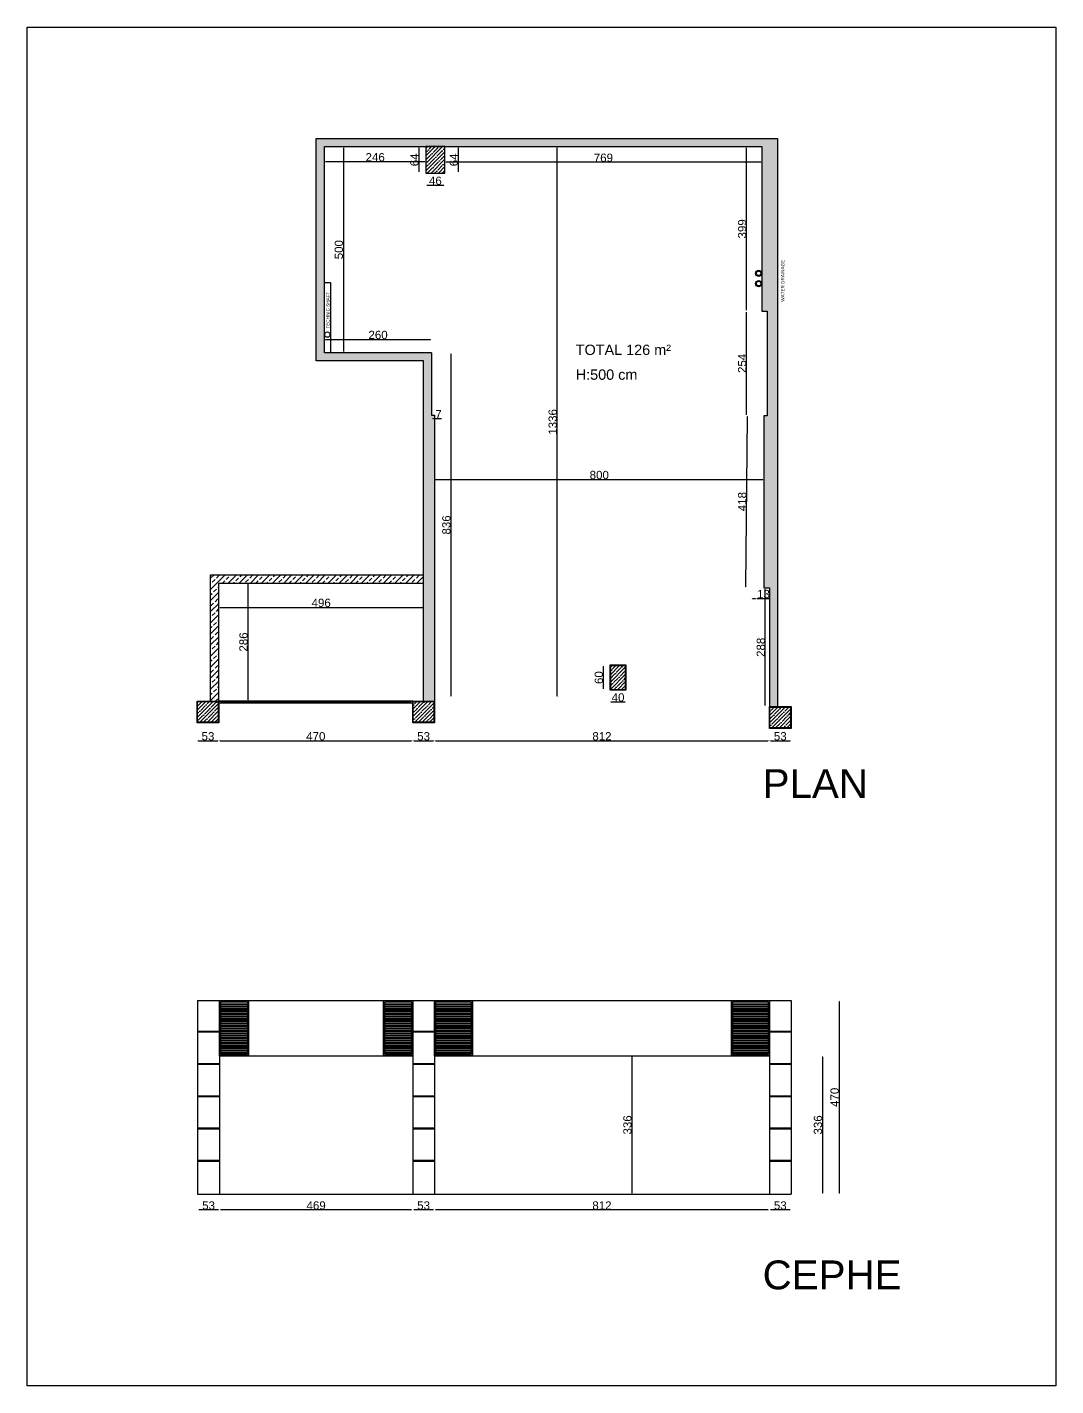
# Model space of a CAD drawing. Header units: millimetres. Extents: x 10088 to 21623, y -4423 to -852.
# Drawn here: x 15021 to 17516, y -4247 to -950 of the extents above; entities that cross this region are included whole.
import ezdxf

# ---------------------------------------------------------------- set-up
doc = ezdxf.new("R2010")
doc.units = ezdxf.units.MM
doc.styles.get("Standard").update_dxf_attribs({"font": 'arial.ttf'})
doc.dimstyles.new('Rest', dxfattribs={"dimtxt": 20, "dimasz": 2.5, "dimexe": 1.25, "dimexo": 0.625, "dimtad": 1, "dimdec": 0, "dimtxsty": 'Standard', "dimcen": 2.5, "dimse1": 1, "dimse2": 1, "dimclrd": 1, "dimclrt": 1, "dimadec": 0, "dimazin": 0, "dimtfac": 1, "dimtdec": 0, "dimtmove": 0, "dimatfit": 3, "dimfxl": 1, "dimarcsym": 0})
pattern_1 = [(45, (14725.859, -4697.914), (-13.47038, 13.47038), []), (45, (14739.33, -4697.914), (-13.47038, 13.47038), [9.525, -4.7625])]
pattern_2 = [(45, (14725.859, -4697.914), (-8.980256, 8.980256), []), (45, (14734.839, -4697.914), (-8.980256, 8.980256), [15.875, -3.175, 0, -3.175])]

# ---------------------------------------------------------------- blocks, each defined once
blk = doc.blocks.new('*D156')
at = {"color": 1, "lineweight": -2, "transparency": 16777216}
blk.add_line((15971.4, -1242.2), (15971.4, -1301.2), dxfattribs=at)
at = {"color": 1, "transparency": 16777216}
for points in [[(15970.9, -1242.2), (15971.8, -1242.2), (15971.4, -1239.7)], [(15970.9, -1301.2), (15971.8, -1301.2), (15971.4, -1303.7)]]:
    blk.add_solid(points, dxfattribs=at)
at = {"layer": 'Defpoints', "color": 0, "transparency": 16777216}
for p in [(15979.7, -1239.7), (15971.4, -1303.7), (15979.7, -1303.7)]:
    blk.add_point(p, dxfattribs=at)
at = {"color": 1, "transparency": 16777216, "insert": (15960.5, -1271.7), "char_height": 20, "attachment_point": 5, "rotation": 90}
blk.add_mtext('64', dxfattribs=at)
blk = doc.blocks.new('*D157')
at = {"color": 1, "lineweight": -2, "transparency": 16777216}
blk.add_line((15990.7, -1333.4), (16031.7, -1333.4), dxfattribs=at)
at = {"color": 1, "transparency": 16777216}
for points in [[(15990.7, -1333), (15990.7, -1333.8), (15988.2, -1333.4)], [(16031.7, -1333), (16031.7, -1333.8), (16034.2, -1333.4)]]:
    blk.add_solid(points, dxfattribs=at)
at = {"layer": 'Defpoints', "color": 0, "transparency": 16777216}
for p in [(15988.2, -1321.6), (16034.2, -1321.6), (16034.2, -1333.4)]:
    blk.add_point(p, dxfattribs=at)
at = {"color": 1, "transparency": 16777216, "insert": (16011.2, -1322.6), "char_height": 20, "attachment_point": 5}
blk.add_mtext('46', dxfattribs=at)
blk = doc.blocks.new('*D158')
at = {"color": 1, "lineweight": -2, "transparency": 16777216}
for p, q in [((16004.7, -1899.6), (16006.7, -1899.6)), ((16009.2, -1899.6), (16025.9, -1899.6))]:
    blk.add_line(p, q, dxfattribs=at)
at = {"color": 1, "transparency": 16777216}
for points in [[(16004.7, -1899.2), (16004.7, -1900.1), (16002.2, -1899.6)], [(16006.7, -1899.2), (16006.7, -1900.1), (16009.2, -1899.6)]]:
    blk.add_solid(points, dxfattribs=at)
at = {"layer": 'Defpoints', "color": 0, "transparency": 16777216}
for p in [(16002.2, -1901.9), (16009.2, -1899.6), (16009.2, -1901.9)]:
    blk.add_point(p, dxfattribs=at)
at = {"color": 1, "transparency": 16777216, "insert": (16018.8, -1889), "char_height": 20, "attachment_point": 5}
blk.add_mtext('7', dxfattribs=at)
blk = doc.blocks.new('*D164')
at = {"color": 1, "lineweight": -2, "transparency": 16777216}
blk.add_line((16800.7, -1277.6), (16036.7, -1277.6), dxfattribs=at)
at = {"color": 1, "transparency": 16777216}
for points in [[(16036.7, -1277.2), (16036.7, -1278), (16034.2, -1277.6)], [(16800.7, -1277.2), (16800.7, -1278), (16803.2, -1277.6)]]:
    blk.add_solid(points, dxfattribs=at)
at = {"layer": 'Defpoints', "color": 0, "transparency": 16777216}
for p in [(16034.2, -1239.7), (16803.2, -1239.7), (16034.2, -1277.6)]:
    blk.add_point(p, dxfattribs=at)
at = {"color": 1, "transparency": 16777216, "insert": (16418.7, -1266.8), "char_height": 20, "attachment_point": 5}
blk.add_mtext('769', dxfattribs=at)
blk = doc.blocks.new('*D165')
at = {"color": 1, "lineweight": -2, "transparency": 16777216}
blk.add_line((16066.8, -1242.2), (16066.8, -1301.2), dxfattribs=at)
at = {"color": 1, "transparency": 16777216}
for points in [[(16066.4, -1242.2), (16067.3, -1242.2), (16066.8, -1239.7)], [(16066.4, -1301.2), (16067.3, -1301.2), (16066.8, -1303.7)]]:
    blk.add_solid(points, dxfattribs=at)
at = {"layer": 'Defpoints', "color": 0, "transparency": 16777216}
for p in [(16034.2, -1239.7), (16034.2, -1303.7), (16066.8, -1303.7)]:
    blk.add_point(p, dxfattribs=at)
at = {"color": 1, "transparency": 16777216, "insert": (16056, -1271.7), "char_height": 20, "attachment_point": 5, "rotation": 90}
blk.add_mtext('64', dxfattribs=at)
blk = doc.blocks.new('*D166')
at = {"color": 1, "lineweight": -2, "transparency": 16777216}
blk.add_line((15985.7, -1276.3), (15744.7, -1276.3), dxfattribs=at)
at = {"color": 1, "transparency": 16777216}
for points in [[(15744.7, -1275.9), (15744.7, -1276.7), (15742.2, -1276.3)], [(15985.7, -1275.9), (15985.7, -1276.7), (15988.2, -1276.3)]]:
    blk.add_solid(points, dxfattribs=at)
at = {"layer": 'Defpoints', "color": 0, "transparency": 16777216}
for p in [(15742.2, -1239.7), (15988.2, -1239.7), (15742.2, -1276.3)]:
    blk.add_point(p, dxfattribs=at)
at = {"color": 1, "transparency": 16777216, "insert": (15865.2, -1265.5), "char_height": 20, "attachment_point": 5}
blk.add_mtext('246', dxfattribs=at)
blk = doc.blocks.new('*D167')
at = {"color": 1, "lineweight": -2, "transparency": 16777216}
blk.add_line((15788, -1242.2), (15788, -1737.2), dxfattribs=at)
at = {"color": 1, "transparency": 16777216}
for points in [[(15787.6, -1242.2), (15788.4, -1242.2), (15788, -1239.7)], [(15787.6, -1737.2), (15788.4, -1737.2), (15788, -1739.7)]]:
    blk.add_solid(points, dxfattribs=at)
at = {"layer": 'Defpoints', "color": 0, "transparency": 16777216}
for p in [(15742.2, -1239.7), (15742.2, -1739.7), (15788, -1739.7)]:
    blk.add_point(p, dxfattribs=at)
at = {"color": 1, "transparency": 16777216, "insert": (15777.2, -1489.7), "char_height": 20, "attachment_point": 5, "rotation": 90}
blk.add_mtext('500', dxfattribs=at)
blk = doc.blocks.new('*D168')
at = {"color": 1, "lineweight": -2, "transparency": 16777216}
blk.add_line((15744.7, -1707.5), (15999.7, -1707.5), dxfattribs=at)
at = {"color": 1, "transparency": 16777216}
for points in [[(15744.7, -1707.1), (15744.7, -1707.9), (15742.2, -1707.5)], [(15999.7, -1707.1), (15999.7, -1707.9), (16002.2, -1707.5)]]:
    blk.add_solid(points, dxfattribs=at)
at = {"layer": 'Defpoints', "color": 0, "transparency": 16777216}
for p in [(16002.2, -1707.5), (15742.2, -1739.7), (16002.2, -1739.7)]:
    blk.add_point(p, dxfattribs=at)
at = {"color": 1, "transparency": 16777216, "insert": (15872.2, -1696.7), "char_height": 20, "attachment_point": 5}
blk.add_mtext('260', dxfattribs=at)
blk = doc.blocks.new('*D169')
at = {"color": 1, "lineweight": -2, "transparency": 16777216}
blk.add_line((16811.4, -2596.2), (16811.4, -2313.2), dxfattribs=at)
at = {"color": 1, "transparency": 16777216}
for points in [[(16811, -2313.2), (16811.9, -2313.2), (16811.4, -2310.7)], [(16811, -2596.2), (16811.9, -2596.2), (16811.4, -2598.7)]]:
    blk.add_solid(points, dxfattribs=at)
at = {"layer": 'Defpoints', "color": 0, "transparency": 16777216}
for p in [(16811.4, -2310.7), (16821.2, -2310.7), (16821.2, -2598.7)]:
    blk.add_point(p, dxfattribs=at)
at = {"color": 1, "transparency": 16777216, "insert": (16800.6, -2454.7), "char_height": 20, "attachment_point": 5, "rotation": 90}
blk.add_mtext('288', dxfattribs=at)
blk = doc.blocks.new('*D159')
at = {"color": 1, "lineweight": -2, "transparency": 16777216}
for p, q in [((16780, -2336.4), (16788, -2336.4)), ((16790.5, -2336.4), (16821, -2336.4))]:
    blk.add_line(p, q, dxfattribs=at)
at = {"color": 1, "transparency": 16777216}
for points in [[(16780, -2335.9), (16780, -2336.8), (16777.5, -2336.4)], [(16788, -2335.9), (16788, -2336.8), (16790.5, -2336.4)]]:
    blk.add_solid(points, dxfattribs=at)
at = {"layer": 'Defpoints', "color": 0, "transparency": 16777216}
for p in [(16777.5, -2310.7), (16790.5, -2310.7), (16790.5, -2336.4)]:
    blk.add_point(p, dxfattribs=at)
at = {"color": 1, "transparency": 16777216, "insert": (16807, -2325.5), "char_height": 20, "attachment_point": 5}
blk.add_mtext('13', dxfattribs=at)
blk = doc.blocks.new('*D170')
at = {"color": 1, "lineweight": -2, "transparency": 16777216}
blk.add_line((16764.2, -2307.8), (16768.1, -1894.8), dxfattribs=at)
at = {"color": 1, "transparency": 16777216}
for points in [[(16767.7, -1894.7), (16768.5, -1894.8), (16768.1, -1892.3)], [(16763.7, -2307.7), (16764.6, -2307.8), (16764.1, -2310.3)]]:
    blk.add_solid(points, dxfattribs=at)
at = {"layer": 'Defpoints', "color": 0, "transparency": 16777216}
for p in [(16768.1, -1892.3), (16812.2, -1892.7), (16808.2, -2310.7)]:
    blk.add_point(p, dxfattribs=at)
at = {"color": 1, "transparency": 16777216, "insert": (16755.3, -2101.1), "char_height": 20, "attachment_point": 5, "rotation": 89.4517}
blk.add_mtext('418', dxfattribs=at)
blk = doc.blocks.new('*D171')
at = {"color": 1, "lineweight": -2, "transparency": 16777216}
blk.add_line((16766.1, -1890.2), (16766.1, -1641.2), dxfattribs=at)
at = {"color": 1, "transparency": 16777216}
for points in [[(16765.7, -1641.2), (16766.6, -1641.2), (16766.1, -1638.7)], [(16765.7, -1890.2), (16766.6, -1890.2), (16766.1, -1892.7)]]:
    blk.add_solid(points, dxfattribs=at)
at = {"layer": 'Defpoints', "color": 0, "transparency": 16777216}
for p in [(16766.1, -1638.7), (16816.2, -1638.7), (16816.2, -1892.7)]:
    blk.add_point(p, dxfattribs=at)
at = {"color": 1, "transparency": 16777216, "insert": (16755.3, -1765.7), "char_height": 20, "attachment_point": 5, "rotation": 90}
blk.add_mtext('254', dxfattribs=at)
blk = doc.blocks.new('*D172')
at = {"color": 1, "lineweight": -2, "transparency": 16777216}
blk.add_line((16766.1, -1636.2), (16766.1, -1242.2), dxfattribs=at)
at = {"color": 1, "transparency": 16777216}
for points in [[(16765.7, -1242.2), (16766.6, -1242.2), (16766.1, -1239.7)], [(16765.7, -1636.2), (16766.6, -1636.2), (16766.1, -1638.7)]]:
    blk.add_solid(points, dxfattribs=at)
at = {"layer": 'Defpoints', "color": 0, "transparency": 16777216}
for p in [(16766.1, -1239.7), (16803.2, -1239.7), (16803.2, -1638.7)]:
    blk.add_point(p, dxfattribs=at)
at = {"color": 1, "transparency": 16777216, "insert": (16755.3, -1439.2), "char_height": 20, "attachment_point": 5, "rotation": 90}
blk.add_mtext('399', dxfattribs=at)
blk = doc.blocks.new('*D173')
at = {"color": 1, "lineweight": -2, "transparency": 16777216}
blk.add_line((16011.7, -2047.4), (16805.7, -2047.4), dxfattribs=at)
at = {"color": 1, "transparency": 16777216}
for points in [[(16011.7, -2047), (16011.7, -2047.8), (16009.2, -2047.4)], [(16805.7, -2047), (16805.7, -2047.8), (16808.2, -2047.4)]]:
    blk.add_solid(points, dxfattribs=at)
at = {"layer": 'Defpoints', "color": 0, "transparency": 16777216}
for p in [(16808.2, -2047.4), (16009.2, -2103.9), (16808.2, -2103.9)]:
    blk.add_point(p, dxfattribs=at)
at = {"color": 1, "transparency": 16777216, "insert": (16408.7, -2036.6), "char_height": 20, "attachment_point": 5}
blk.add_mtext('800', dxfattribs=at)
blk = doc.blocks.new('*D160')
at = {"color": 1, "lineweight": -2, "transparency": 16777216}
blk.add_line((16306.6, -2573.2), (16306.6, -1242.2), dxfattribs=at)
at = {"color": 1, "transparency": 16777216}
for points in [[(16306.2, -1242.2), (16307, -1242.2), (16306.6, -1239.7)], [(16306.2, -2573.2), (16307, -2573.2), (16306.6, -2575.7)]]:
    blk.add_solid(points, dxfattribs=at)
at = {"layer": 'Defpoints', "color": 0, "transparency": 16777216}
for p in [(16306.6, -1239.7), (16306.6, -1239.7), (16306.6, -2575.7)]:
    blk.add_point(p, dxfattribs=at)
at = {"color": 1, "transparency": 16777216, "insert": (16295.8, -1907.7), "char_height": 20, "attachment_point": 5, "rotation": 90}
blk.add_mtext('1336', dxfattribs=at)
blk = doc.blocks.new('*D174')
at = {"color": 1, "lineweight": -2, "transparency": 16777216}
blk.add_line((16048.9, -1742.2), (16048.9, -2573.2), dxfattribs=at)
at = {"color": 1, "transparency": 16777216}
for points in [[(16048.5, -1742.2), (16049.3, -1742.2), (16048.9, -1739.7)], [(16048.5, -2573.2), (16049.3, -2573.2), (16048.9, -2575.7)]]:
    blk.add_solid(points, dxfattribs=at)
at = {"layer": 'Defpoints', "color": 0, "transparency": 16777216}
for p in [(16002.2, -1739.7), (16002.2, -2575.7), (16048.9, -2575.7)]:
    blk.add_point(p, dxfattribs=at)
at = {"color": 1, "transparency": 16777216, "insert": (16038, -2157.7), "char_height": 20, "attachment_point": 5, "rotation": 90}
blk.add_mtext('836', dxfattribs=at)
blk = doc.blocks.new('*D175')
at = {"color": 1, "lineweight": -2, "transparency": 16777216}
blk.add_line((15556.9, -2582.5), (15556.9, -2301.2), dxfattribs=at)
at = {"color": 1, "transparency": 16777216}
for points in [[(15556.4, -2301.2), (15557.3, -2301.2), (15556.9, -2298.7)], [(15556.4, -2582.5), (15557.3, -2582.5), (15556.9, -2585)]]:
    blk.add_solid(points, dxfattribs=at)
at = {"layer": 'Defpoints', "color": 0, "transparency": 16777216}
for p in [(15486.2, -2298.7), (15556.9, -2298.7), (15486.2, -2585)]:
    blk.add_point(p, dxfattribs=at)
at = {"color": 1, "transparency": 16777216, "insert": (15546, -2441.8), "char_height": 20, "attachment_point": 5, "rotation": 90}
blk.add_mtext('286', dxfattribs=at)
blk = doc.blocks.new('*D176')
at = {"color": 1, "lineweight": -2, "transparency": 16777216}
blk.add_line((15488.7, -2357.8), (15979.7, -2357.8), dxfattribs=at)
at = {"color": 1, "transparency": 16777216}
for points in [[(15488.7, -2357.3), (15488.7, -2358.2), (15486.2, -2357.8)], [(15979.7, -2357.3), (15979.7, -2358.2), (15982.2, -2357.8)]]:
    blk.add_solid(points, dxfattribs=at)
at = {"layer": 'Defpoints', "color": 0, "transparency": 16777216}
for p in [(15486.2, -2329.3), (15982.2, -2329.3), (15982.2, -2357.8)]:
    blk.add_point(p, dxfattribs=at)
at = {"color": 1, "transparency": 16777216, "insert": (15734.2, -2346.9), "char_height": 20, "attachment_point": 5}
blk.add_mtext('496', dxfattribs=at)
blk = doc.blocks.new('*D177')
at = {"color": 1, "lineweight": -2, "transparency": 16777216}
blk.add_line((15435.7, -2681.6), (15483.7, -2681.6), dxfattribs=at)
at = {"color": 1, "transparency": 16777216}
for points in [[(15435.7, -2681.2), (15435.7, -2682), (15433.2, -2681.6)], [(15483.7, -2681.2), (15483.7, -2682), (15486.2, -2681.6)]]:
    blk.add_solid(points, dxfattribs=at)
at = {"layer": 'Defpoints', "color": 0, "transparency": 16777216}
for p in [(15433.2, -2638), (15486.2, -2638), (15486.2, -2681.6)]:
    blk.add_point(p, dxfattribs=at)
at = {"color": 1, "transparency": 16777216, "insert": (15459.7, -2670.7), "char_height": 20, "attachment_point": 5}
blk.add_mtext('53', dxfattribs=at)
blk = doc.blocks.new('*D178')
at = {"color": 1, "lineweight": -2, "transparency": 16777216}
blk.add_line((15488.7, -2681.6), (15953.7, -2681.6), dxfattribs=at)
at = {"color": 1, "transparency": 16777216}
for points in [[(15488.7, -2681.2), (15488.7, -2682), (15486.2, -2681.6)], [(15953.7, -2681.2), (15953.7, -2682), (15956.2, -2681.6)]]:
    blk.add_solid(points, dxfattribs=at)
at = {"layer": 'Defpoints', "color": 0, "transparency": 16777216}
for p in [(15486.2, -2638), (15956.2, -2638), (15956.2, -2681.6)]:
    blk.add_point(p, dxfattribs=at)
at = {"color": 1, "transparency": 16777216, "insert": (15721.2, -2670.7), "char_height": 20, "attachment_point": 5}
blk.add_mtext('470', dxfattribs=at)
blk = doc.blocks.new('*D179')
at = {"color": 1, "lineweight": -2, "transparency": 16777216}
blk.add_line((15958.7, -2681.6), (16006.7, -2681.6), dxfattribs=at)
at = {"color": 1, "transparency": 16777216}
for points in [[(15958.7, -2681.2), (15958.7, -2682), (15956.2, -2681.6)], [(16006.7, -2681.2), (16006.7, -2682), (16009.2, -2681.6)]]:
    blk.add_solid(points, dxfattribs=at)
at = {"layer": 'Defpoints', "color": 0, "transparency": 16777216}
for p in [(15956.2, -2638), (16009.2, -2638), (16009.2, -2681.6)]:
    blk.add_point(p, dxfattribs=at)
at = {"color": 1, "transparency": 16777216, "insert": (15982.7, -2670.7), "char_height": 20, "attachment_point": 5}
blk.add_mtext('53', dxfattribs=at)
blk = doc.blocks.new('*D180')
at = {"color": 1, "lineweight": -2, "transparency": 16777216}
blk.add_line((16011.7, -2681.6), (16818.7, -2681.6), dxfattribs=at)
at = {"color": 1, "transparency": 16777216}
for points in [[(16011.7, -2681.2), (16011.7, -2682), (16009.2, -2681.6)], [(16818.7, -2681.2), (16818.7, -2682), (16821.2, -2681.6)]]:
    blk.add_solid(points, dxfattribs=at)
at = {"layer": 'Defpoints', "color": 0, "transparency": 16777216}
for p in [(16009.2, -2638), (16821.2, -2651.7), (16821.2, -2681.6)]:
    blk.add_point(p, dxfattribs=at)
at = {"color": 1, "transparency": 16777216, "insert": (16415.2, -2670.7), "char_height": 20, "attachment_point": 5}
blk.add_mtext('812', dxfattribs=at)
blk = doc.blocks.new('*D181')
at = {"color": 1, "lineweight": -2, "transparency": 16777216}
blk.add_line((16823.7, -2681.6), (16871.7, -2681.6), dxfattribs=at)
at = {"color": 1, "transparency": 16777216}
for points in [[(16823.7, -2681.2), (16823.7, -2682), (16821.2, -2681.6)], [(16871.7, -2681.2), (16871.7, -2682), (16874.2, -2681.6)]]:
    blk.add_solid(points, dxfattribs=at)
at = {"layer": 'Defpoints', "color": 0, "transparency": 16777216}
for p in [(16821.2, -2651.7), (16874.2, -2651.7), (16874.2, -2681.6)]:
    blk.add_point(p, dxfattribs=at)
at = {"color": 1, "transparency": 16777216, "insert": (16847.7, -2670.7), "char_height": 20, "attachment_point": 5}
blk.add_mtext('53', dxfattribs=at)
blk = doc.blocks.new('*D182')
at = {"color": 1, "lineweight": -2, "transparency": 16777216}
blk.add_line((16418.5, -2500.7), (16418.5, -2555.7), dxfattribs=at)
at = {"color": 1, "transparency": 16777216}
for points in [[(16418.1, -2500.7), (16418.9, -2500.7), (16418.5, -2498.2)], [(16418.1, -2555.7), (16418.9, -2555.7), (16418.5, -2558.2)]]:
    blk.add_solid(points, dxfattribs=at)
at = {"layer": 'Defpoints', "color": 0, "transparency": 16777216}
for p in [(16434.2, -2498.2), (16418.5, -2558.2), (16434.2, -2558.2)]:
    blk.add_point(p, dxfattribs=at)
at = {"color": 1, "transparency": 16777216, "insert": (16407.7, -2528.2), "char_height": 20, "attachment_point": 5, "rotation": 90}
blk.add_mtext('60', dxfattribs=at)
blk = doc.blocks.new('*D183')
at = {"color": 1, "lineweight": -2, "transparency": 16777216}
blk.add_line((16436.7, -2587.2), (16471.7, -2587.2), dxfattribs=at)
at = {"color": 1, "transparency": 16777216}
for points in [[(16436.7, -2586.8), (16436.7, -2587.6), (16434.2, -2587.2)], [(16471.7, -2586.8), (16471.7, -2587.6), (16474.2, -2587.2)]]:
    blk.add_solid(points, dxfattribs=at)
at = {"layer": 'Defpoints', "color": 0, "transparency": 16777216}
for p in [(16434.2, -2558.2), (16474.2, -2558.2), (16474.2, -2587.2)]:
    blk.add_point(p, dxfattribs=at)
at = {"color": 1, "transparency": 16777216, "insert": (16454.2, -2576.4), "char_height": 20, "attachment_point": 5}
blk.add_mtext('40', dxfattribs=at)
blk = doc.blocks.new('LNGRRGNGŞR')
at = {"color": 253}
for p, q in [((1286.3, 1832.5), (1372, 1832.5)), ((1286.3, 1830.5), (1372, 1830.5)), ((1286.3, 1826.6), (1372, 1826.6)), ((1286.3, 1824.6), (1372, 1824.6)), ((1286.3, 1820.7), (1372, 1820.7)), ((1286.3, 1818.7), (1372, 1818.7)), ((1286.3, 1814.8), (1372, 1814.8)), ((1375, 1840.2), (1375, 1706.3)), ((1286.3, 1812.8), (1372, 1812.8)), ((1286.3, 1808.9), (1372, 1808.9)), ((1286.3, 1806.9), (1372, 1806.9)), ((1286.3, 1803.1), (1372, 1803.1)), ((1286.3, 1801.1), (1372, 1801.1)), ((1286.3, 1797.2), (1372, 1797.2)), ((1286.3, 1795.2), (1372, 1795.2)), ((1286.3, 1791.3), (1372, 1791.3)), ((1286.3, 1789.3), (1372, 1789.3)), ((1286.3, 1785.4), (1372, 1785.4)), ((1286.3, 1783.4), (1372, 1783.4)), ((1286.3, 1779.5), (1372, 1779.5)), ((1286.3, 1777.5), (1372, 1777.5)), ((1286.3, 1773.7), (1372, 1773.7)), ((1286.3, 1771.7), (1372, 1771.7)), ((1286.3, 1767.8), (1372, 1767.8)), ((1286.3, 1765.8), (1372, 1765.8)), ((1286.3, 1761.9), (1372, 1761.9)), ((1286.3, 1759.9), (1372, 1759.9)), ((1286.3, 1756), (1372, 1756)), ((1286.3, 1754), (1372, 1754)), ((1286.3, 1750.1), (1372, 1750.1)), ((1286.3, 1748.1), (1372, 1748.1)), ((1286.3, 1744.3), (1372, 1744.3)), ((1286.3, 1742.3), (1372, 1742.3)), ((1286.3, 1738.4), (1372, 1738.4)), ((1286.3, 1736.4), (1372, 1736.4)), ((1286.3, 1732.5), (1372, 1732.5)), ((1286.3, 1730.5), (1372, 1730.5)), ((1286.3, 1726.6), (1372, 1726.6)), ((1286.3, 1724.6), (1372, 1724.6)), ((1286.3, 1720.7), (1372, 1720.7)), ((1286.3, 1718.7), (1372, 1718.7)), ((1286.3, 1714.9), (1372, 1714.9)), ((1286.3, 1712.9), (1372, 1712.9))]:
    blk.add_line(p, q, dxfattribs=at)
for points in [[(1283.3, 1840.2), (1375, 1840.2), (1375, 1706.3), (1283.3, 1706.3)], [(1286.3, 1837.2), (1372, 1837.2), (1372, 1709.3), (1286.3, 1709.3)]]:
    blk.add_lwpolyline(points, close=True, dxfattribs=at)
blk = doc.blocks.new('*D161')
at = {"color": 1, "lineweight": -2, "transparency": 16777216}
blk.add_line((16990.4, -3314.3), (16990.4, -3779.2), dxfattribs=at)
at = {"color": 1, "transparency": 16777216}
for points in [[(16990, -3314.3), (16990.9, -3314.3), (16990.4, -3311.8)], [(16990, -3779.2), (16990.9, -3779.2), (16990.4, -3781.7)]]:
    blk.add_solid(points, dxfattribs=at)
at = {"layer": 'Defpoints', "color": 0, "transparency": 16777216}
for p in [(16948.8, -3311.8), (16948.8, -3781.7), (16990.4, -3781.7)]:
    blk.add_point(p, dxfattribs=at)
at = {"color": 1, "transparency": 16777216, "insert": (16979.6, -3546.7), "char_height": 20, "attachment_point": 5, "rotation": 90}
blk.add_mtext('470', dxfattribs=at)
blk = doc.blocks.new('*D184')
at = {"color": 1, "lineweight": -2, "transparency": 16777216}
blk.add_line((16950, -3448.2), (16950, -3779.2), dxfattribs=at)
at = {"color": 1, "transparency": 16777216}
for points in [[(16949.6, -3448.2), (16950.4, -3448.2), (16950, -3445.7)], [(16949.6, -3779.2), (16950.4, -3779.2), (16950, -3781.7)]]:
    blk.add_solid(points, dxfattribs=at)
at = {"layer": 'Defpoints', "color": 0, "transparency": 16777216}
for p in [(16821.2, -3445.7), (16821.2, -3781.7), (16950, -3781.7)]:
    blk.add_point(p, dxfattribs=at)
at = {"color": 1, "transparency": 16777216, "insert": (16939.1, -3613.7), "char_height": 20, "attachment_point": 5, "rotation": 90}
blk.add_mtext('336', dxfattribs=at)
blk = doc.blocks.new('*D185')
at = {"color": 1, "lineweight": -2, "transparency": 16777216}
blk.add_line((16871.7, -3820.2), (16823.7, -3820.2), dxfattribs=at)
at = {"color": 1, "transparency": 16777216}
for points in [[(16823.7, -3819.8), (16823.7, -3820.7), (16821.2, -3820.2)], [(16871.7, -3819.8), (16871.7, -3820.7), (16874.2, -3820.2)]]:
    blk.add_solid(points, dxfattribs=at)
at = {"layer": 'Defpoints', "color": 0, "transparency": 16777216}
for p in [(16821.2, -3781.7), (16874.2, -3781.7), (16821.2, -3820.2)]:
    blk.add_point(p, dxfattribs=at)
at = {"color": 1, "transparency": 16777216, "insert": (16847.7, -3809.4), "char_height": 20, "attachment_point": 5}
blk.add_mtext('53', dxfattribs=at)
blk = doc.blocks.new('*D186')
at = {"color": 1, "lineweight": -2, "transparency": 16777216}
blk.add_line((16818.7, -3820.2), (16011.7, -3820.2), dxfattribs=at)
at = {"color": 1, "transparency": 16777216}
for points in [[(16011.7, -3819.8), (16011.7, -3820.7), (16009.2, -3820.2)], [(16818.7, -3819.8), (16818.7, -3820.7), (16821.2, -3820.2)]]:
    blk.add_solid(points, dxfattribs=at)
at = {"layer": 'Defpoints', "color": 0, "transparency": 16777216}
for p in [(16009.2, -3781.7), (16821.2, -3781.7), (16009.2, -3820.2)]:
    blk.add_point(p, dxfattribs=at)
at = {"color": 1, "transparency": 16777216, "insert": (16415.2, -3809.4), "char_height": 20, "attachment_point": 5}
blk.add_mtext('812', dxfattribs=at)
blk = doc.blocks.new('*D187')
at = {"color": 1, "lineweight": -2, "transparency": 16777216}
blk.add_line((16006.7, -3820.2), (15958.7, -3820.2), dxfattribs=at)
at = {"color": 1, "transparency": 16777216}
for points in [[(15958.7, -3819.8), (15958.7, -3820.7), (15956.2, -3820.2)], [(16006.7, -3819.8), (16006.7, -3820.7), (16009.2, -3820.2)]]:
    blk.add_solid(points, dxfattribs=at)
at = {"layer": 'Defpoints', "color": 0, "transparency": 16777216}
for p in [(15956.2, -3781.7), (16009.2, -3781.7), (15956.2, -3820.2)]:
    blk.add_point(p, dxfattribs=at)
at = {"color": 1, "transparency": 16777216, "insert": (15982.7, -3809.4), "char_height": 20, "attachment_point": 5}
blk.add_mtext('53', dxfattribs=at)
blk = doc.blocks.new('*D188')
at = {"color": 1, "lineweight": -2, "transparency": 16777216}
blk.add_line((15953.7, -3820.2), (15490.2, -3820.2), dxfattribs=at)
at = {"color": 1, "transparency": 16777216}
for points in [[(15490.2, -3819.8), (15490.2, -3820.7), (15487.7, -3820.2)], [(15953.7, -3819.8), (15953.7, -3820.7), (15956.2, -3820.2)]]:
    blk.add_solid(points, dxfattribs=at)
at = {"layer": 'Defpoints', "color": 0, "transparency": 16777216}
for p in [(15487.7, -3781.7), (15956.2, -3781.7), (15487.7, -3820.2)]:
    blk.add_point(p, dxfattribs=at)
at = {"color": 1, "transparency": 16777216, "insert": (15722, -3809.4), "char_height": 20, "attachment_point": 5}
blk.add_mtext('469', dxfattribs=at)
blk = doc.blocks.new('*D189')
at = {"color": 1, "lineweight": -2, "transparency": 16777216}
blk.add_line((15485.2, -3820.2), (15437.2, -3820.2), dxfattribs=at)
at = {"color": 1, "transparency": 16777216}
for points in [[(15437.2, -3819.8), (15437.2, -3820.7), (15434.7, -3820.2)], [(15485.2, -3819.8), (15485.2, -3820.7), (15487.7, -3820.2)]]:
    blk.add_solid(points, dxfattribs=at)
at = {"layer": 'Defpoints', "color": 0, "transparency": 16777216}
for p in [(15434.7, -3781.7), (15487.7, -3781.7), (15434.7, -3820.2)]:
    blk.add_point(p, dxfattribs=at)
at = {"color": 1, "transparency": 16777216, "insert": (15461.2, -3809.4), "char_height": 20, "attachment_point": 5}
blk.add_mtext('53', dxfattribs=at)
blk = doc.blocks.new('*D206')
at = {"color": 1, "lineweight": -2, "transparency": 16777216}
blk.add_line((16487.9, -3448.2), (16487.9, -3779.2), dxfattribs=at)
at = {"color": 1, "transparency": 16777216}
for points in [[(16487.5, -3448.2), (16488.3, -3448.2), (16487.9, -3445.7)], [(16487.5, -3779.2), (16488.3, -3779.2), (16487.9, -3781.7)]]:
    blk.add_solid(points, dxfattribs=at)
at = {"layer": 'Defpoints', "color": 0, "transparency": 16777216}
for p in [(16487.9, -3445.7), (16487.9, -3781.7), (16487.9, -3781.7)]:
    blk.add_point(p, dxfattribs=at)
at = {"color": 1, "transparency": 16777216, "insert": (16477.1, -3613.7), "char_height": 20, "attachment_point": 5, "rotation": 90}
blk.add_mtext('336', dxfattribs=at)

msp = doc.modelspace()

# ---------------------------------------------------------------- hatches: boundary and pattern name
h = msp.add_hatch()
h.set_pattern_fill('ANSI33', color=256, scale=3)
h.set_pattern_definition(pattern_1)
h.paths.add_polyline_path([(16009.2, -1891.7), (16002.2, -1891.7), (16002.2, -1739.7), (15742.2, -1739.7), (15742.2, -1239.7), (16803.2, -1239.7), (16803.2, -1638.7), (16816.2, -1638.7), (16816.2, -1892.7), (16808.2, -1892.7), (16808.2, -2310.7), (16821.2, -2310.7), (16821.2, -2598.7), (16841.2, -2598.7), (16841.2, -1219.7), (15722.2, -1219.7), (15722.2, -1759.7), (15982.2, -1759.7), (15982.7, -2585), (16009.2, -2585)])
h = msp.add_hatch()
h.set_pattern_fill('ANSI35', color=1, scale=2)
h.set_pattern_definition(pattern_2)
h.paths.add_polyline_path([(15988.2, -1303.7), (16034.2, -1303.7), (16034.2, -1239.7), (15988.2, -1239.7)])
h = msp.add_hatch()
h.set_pattern_fill('ANSI33', color=256, scale=3)
h.set_pattern_definition(pattern_1)
h.paths.add_polyline_path([(15486.2, -2298.7), (15982.2, -2298.7), (15982.2, -2278.7), (15466.2, -2278.7), (15466.2, -2585), (15486.2, -2585)])
h = msp.add_hatch()
h.set_pattern_fill('ANSI35', color=1, scale=2)
h.set_pattern_definition(pattern_2)
h.paths.add_polyline_path([(16472.7, -2499.7), (16435.7, -2499.7), (16435.7, -2556.7), (16472.7, -2556.7)])
h = msp.add_hatch()
h.set_pattern_fill('ANSI35', color=1, scale=2)
h.set_pattern_definition(pattern_2)
h.paths.add_polyline_path([(15484.7, -2586.5), (15434.7, -2586.5), (15434.7, -2636.5), (15484.7, -2636.5)])
h = msp.add_hatch()
h.set_pattern_fill('ANSI35', color=1, scale=2)
h.set_pattern_definition(pattern_2)
h.paths.add_polyline_path([(16007.7, -2586.5), (15957.7, -2586.5), (15957.7, -2636.5), (16007.7, -2636.5)])
h = msp.add_hatch()
h.set_pattern_fill('ANSI35', color=1, scale=2)
h.set_pattern_definition(pattern_2)
h.paths.add_polyline_path([(16872.7, -2600.2), (16822.7, -2600.2), (16822.7, -2650.2), (16872.7, -2650.2)])

# ---------------------------------------------------------------- linework, layer by layer
for p, q in [((15722.2, -1219.7), (16841.2, -1219.7)), ((15722.2, -1759.7), (15722.2, -1219.7)), ((16841.2, -1219.7), (16841.2, -2598.7)), ((15742.2, -1239.7), (16803.2, -1239.7)), ((15742.2, -1739.7), (15742.2, -1239.7)), ((16803.2, -1239.7), (16803.2, -1638.7)), ((16803.2, -1638.7), (16816.2, -1638.7)), ((16816.2, -1638.7), (16816.2, -1892.7)), ((16002.2, -1739.7), (15742.2, -1739.7)), ((16002.2, -1739.7), (16002.2, -1891.7)), ((15982.2, -1759.7), (15722.2, -1759.7)), ((15982.2, -2585), (15982.2, -1759.7)), ((16002.2, -1891.7), (16009.2, -1891.7)), ((16009.2, -1891.7), (16009.2, -2585)), ((16816.2, -1892.7), (16808.2, -1892.7)), ((16808.2, -1892.7), (16808.2, -2310.7)), ((15466.2, -2585), (15466.2, -2278.7)), ((15466.2, -2278.7), (15982.2, -2278.7)), ((15486.2, -2585), (15486.2, -2298.7)), ((15486.2, -2298.7), (15982.2, -2298.7)), ((16808.2, -2310.7), (16821.2, -2310.7)), ((16821.2, -2310.7), (16821.2, -2598.7)), ((15433.2, -2585), (15453.2, -2585)), ((15956.2, -2585), (15976.2, -2585)), ((16821.2, -2598.7), (16841.2, -2598.7)), ((15434.7, -3311.8), (15434.7, -3781.7)), ((15434.7, -3311.8), (16874.2, -3311.8)), ((15487.7, -3311.8), (15487.7, -3781.7)), ((15956.2, -3311.8), (15956.2, -3781.7)), ((16009.2, -3311.8), (16009.2, -3781.7)), ((16729.5, -3311.8), (16729.5, -3445.7)), ((16821.2, -3311.8), (16821.2, -3781.7)), ((16874.2, -3311.8), (16874.2, -3781.7)), ((15434.7, -3386.2), (15487.7, -3386.2)), ((15434.7, -3387.2), (15487.7, -3387.2)), ((15434.7, -3388.2), (15487.7, -3388.2)), ((15956.2, -3386.2), (16009.2, -3386.2)), ((15956.2, -3387.2), (16009.2, -3387.2)), ((15956.2, -3388.2), (16009.2, -3388.2)), ((16821.2, -3386.2), (16874.2, -3386.2)), ((16821.2, -3387.2), (16874.2, -3387.2)), ((16821.2, -3388.2), (16874.2, -3388.2)), ((15487.7, -3445.7), (15956.2, -3445.7)), ((16009.2, -3445.7), (16821.2, -3445.7)), ((15434.7, -3464.5), (15487.7, -3464.5)), ((15434.7, -3465.5), (15487.7, -3465.5)), ((15434.7, -3466.5), (15487.7, -3466.5)), ((15956.2, -3464.5), (16009.2, -3464.5)), ((15956.2, -3465.5), (16009.2, -3465.5)), ((15956.2, -3466.5), (16009.2, -3466.5)), ((16821.2, -3464.5), (16874.2, -3464.5)), ((16821.2, -3465.5), (16874.2, -3465.5)), ((16821.2, -3466.5), (16874.2, -3466.5)), ((15434.7, -3542.8), (15487.7, -3542.8)), ((15434.7, -3543.8), (15487.7, -3543.8)), ((15434.7, -3544.8), (15487.7, -3544.8)), ((15956.2, -3542.8), (16009.2, -3542.8)), ((15956.2, -3543.8), (16009.2, -3543.8)), ((15956.2, -3544.8), (16009.2, -3544.8)), ((16821.2, -3542.8), (16874.2, -3542.8)), ((16821.2, -3543.8), (16874.2, -3543.8)), ((16821.2, -3544.8), (16874.2, -3544.8)), ((15434.7, -3621.1), (15487.7, -3621.1)), ((15434.7, -3622.1), (15487.7, -3622.1)), ((15434.7, -3623.1), (15487.7, -3623.1)), ((15956.2, -3621.1), (16009.2, -3621.1)), ((15956.2, -3622.1), (16009.2, -3622.1)), ((15956.2, -3623.1), (16009.2, -3623.1)), ((16821.2, -3621.1), (16874.2, -3621.1)), ((16821.2, -3622.1), (16874.2, -3622.1)), ((16821.2, -3623.1), (16874.2, -3623.1)), ((15434.7, -3699.4), (15487.7, -3699.4)), ((15434.7, -3700.4), (15487.7, -3700.4)), ((15434.7, -3701.4), (15487.7, -3701.4)), ((15956.2, -3699.4), (16009.2, -3699.4)), ((15956.2, -3700.4), (16009.2, -3700.4)), ((15956.2, -3701.4), (16009.2, -3701.4)), ((16821.2, -3699.4), (16874.2, -3699.4)), ((16821.2, -3700.4), (16874.2, -3700.4)), ((16821.2, -3701.4), (16874.2, -3701.4)), ((15434.7, -3781.7), (16874.2, -3781.7))]:
    msp.add_line(p, q)
at = {"color": 5}
for p, q in [((15742.2, -1569.7), (15757.2, -1569.7)), ((15757.2, -1569.7), (15757.2, -1739.7))]:
    msp.add_line(p, q, dxfattribs=at)
at = {"color": 4}
for p, q in [((15956.2, -2585), (15486.2, -2585)), ((15486.2, -2585), (15491.2, -2585)), ((15956.2, -2590), (15486.2, -2590)), ((15491.2, -2585), (15491.2, -2590)), ((15951.2, -2587.5), (15491.2, -2587.5)), ((15951.2, -2585), (15951.2, -2590))]:
    msp.add_line(p, q, dxfattribs=at)
at = {"color": 253}
for p, q in [((15490.7, -3319.5), (15555.3, -3319.5)), ((15490.7, -3321.5), (15555.3, -3321.5)), ((15490.7, -3325.4), (15555.3, -3325.4)), ((15490.7, -3327.4), (15555.3, -3327.4)), ((15558.3, -3311.8), (15558.3, -3445.7)), ((15888.6, -3319.5), (15953.2, -3319.5)), ((15888.6, -3321.5), (15953.2, -3321.5)), ((15888.6, -3325.4), (15953.2, -3325.4)), ((15888.6, -3327.4), (15953.2, -3327.4)), ((15956.2, -3311.8), (15956.2, -3445.7)), ((15490.7, -3331.3), (15555.3, -3331.3)), ((15490.7, -3333.3), (15555.3, -3333.3)), ((15490.7, -3337.1), (15555.3, -3337.1)), ((15490.7, -3339.1), (15555.3, -3339.1)), ((15490.7, -3343), (15555.3, -3343)), ((15490.7, -3345), (15555.3, -3345)), ((15490.7, -3348.9), (15555.3, -3348.9)), ((15490.7, -3350.9), (15555.3, -3350.9)), ((15490.7, -3354.8), (15555.3, -3354.8)), ((15490.7, -3356.8), (15555.3, -3356.8)), ((15490.7, -3360.7), (15555.3, -3360.7)), ((15490.7, -3362.7), (15555.3, -3362.7)), ((15888.6, -3331.3), (15953.2, -3331.3)), ((15888.6, -3333.3), (15953.2, -3333.3)), ((15888.6, -3337.1), (15953.2, -3337.1)), ((15888.6, -3339.1), (15953.2, -3339.1)), ((15888.6, -3343), (15953.2, -3343)), ((15888.6, -3345), (15953.2, -3345)), ((15888.6, -3348.9), (15953.2, -3348.9)), ((15888.6, -3350.9), (15953.2, -3350.9)), ((15888.6, -3354.8), (15953.2, -3354.8)), ((15888.6, -3356.8), (15953.2, -3356.8)), ((15888.6, -3360.7), (15953.2, -3360.7)), ((15888.6, -3362.7), (15953.2, -3362.7)), ((15490.7, -3366.5), (15555.3, -3366.5)), ((15490.7, -3368.5), (15555.3, -3368.5)), ((15490.7, -3372.4), (15555.3, -3372.4)), ((15490.7, -3374.4), (15555.3, -3374.4)), ((15490.7, -3378.3), (15555.3, -3378.3)), ((15490.7, -3380.3), (15555.3, -3380.3)), ((15490.7, -3384.2), (15555.3, -3384.2)), ((15490.7, -3386.2), (15555.3, -3386.2)), ((15490.7, -3390.1), (15555.3, -3390.1)), ((15490.7, -3392.1), (15555.3, -3392.1)), ((15490.7, -3395.9), (15555.3, -3395.9)), ((15888.6, -3366.5), (15953.2, -3366.5)), ((15888.6, -3368.5), (15953.2, -3368.5)), ((15888.6, -3372.4), (15953.2, -3372.4)), ((15888.6, -3374.4), (15953.2, -3374.4)), ((15888.6, -3378.3), (15953.2, -3378.3)), ((15888.6, -3380.3), (15953.2, -3380.3)), ((15888.6, -3384.2), (15953.2, -3384.2)), ((15888.6, -3386.2), (15953.2, -3386.2)), ((15888.6, -3390.1), (15953.2, -3390.1)), ((15888.6, -3392.1), (15953.2, -3392.1)), ((15888.6, -3395.9), (15953.2, -3395.9)), ((15490.7, -3397.9), (15555.3, -3397.9)), ((15490.7, -3401.8), (15555.3, -3401.8)), ((15490.7, -3403.8), (15555.3, -3403.8)), ((15490.7, -3407.7), (15555.3, -3407.7)), ((15490.7, -3409.7), (15555.3, -3409.7)), ((15490.7, -3413.6), (15555.3, -3413.6)), ((15490.7, -3415.6), (15555.3, -3415.6)), ((15490.7, -3419.5), (15555.3, -3419.5)), ((15490.7, -3421.5), (15555.3, -3421.5)), ((15490.7, -3425.3), (15555.3, -3425.3)), ((15490.7, -3427.3), (15555.3, -3427.3)), ((15888.6, -3397.9), (15953.2, -3397.9)), ((15888.6, -3401.8), (15953.2, -3401.8)), ((15888.6, -3403.8), (15953.2, -3403.8)), ((15888.6, -3407.7), (15953.2, -3407.7)), ((15888.6, -3409.7), (15953.2, -3409.7)), ((15888.6, -3413.6), (15953.2, -3413.6)), ((15888.6, -3415.6), (15953.2, -3415.6)), ((15888.6, -3419.5), (15953.2, -3419.5)), ((15888.6, -3421.5), (15953.2, -3421.5)), ((15888.6, -3425.3), (15953.2, -3425.3)), ((15888.6, -3427.3), (15953.2, -3427.3)), ((15490.7, -3431.2), (15555.3, -3431.2)), ((15490.7, -3433.2), (15555.3, -3433.2)), ((15490.7, -3437.1), (15555.3, -3437.1)), ((15490.7, -3439.1), (15555.3, -3439.1)), ((15888.6, -3431.2), (15953.2, -3431.2)), ((15888.6, -3433.2), (15953.2, -3433.2)), ((15888.6, -3437.1), (15953.2, -3437.1)), ((15888.6, -3439.1), (15953.2, -3439.1))]:
    msp.add_line(p, q, dxfattribs=at)
for points in [[(15021.3, -949.7), (17515.9, -949.7), (17515.9, -4246.9), (15021.3, -4246.9)], [(15487.7, -3311.8), (15558.3, -3311.8), (15558.3, -3445.7), (15487.7, -3445.7)], [(15885.6, -3311.8), (15956.2, -3311.8), (15956.2, -3445.7), (15885.6, -3445.7)]]:
    msp.add_lwpolyline(points, close=True)
at = {"color": 1}
for points in [[(15988.2, -1239.7), (15988.2, -1303.7), (16034.2, -1303.7), (16034.2, -1239.7)], [(16434.2, -2498.2), (16434.2, -2558.2), (16474.2, -2558.2), (16474.2, -2498.2)], [(16435.7, -2499.7), (16435.7, -2556.7), (16472.7, -2556.7), (16472.7, -2499.7)], [(15433.2, -2585), (15486.2, -2585), (15486.2, -2638), (15433.2, -2638)], [(15434.7, -2586.5), (15484.7, -2586.5), (15484.7, -2636.5), (15434.7, -2636.5)], [(15956.2, -2585), (16009.2, -2585), (16009.2, -2638), (15956.2, -2638)], [(15957.7, -2586.5), (16007.7, -2586.5), (16007.7, -2636.5), (15957.7, -2636.5)], [(16821.2, -2598.7), (16874.2, -2598.7), (16874.2, -2651.7), (16821.2, -2651.7)], [(16822.7, -2600.2), (16872.7, -2600.2), (16872.7, -2650.2), (16822.7, -2650.2)]]:
    msp.add_lwpolyline(points, close=True, dxfattribs=at)
at = {"color": 253}
for points in [[(15487.7, -3311.8), (15558.3, -3311.8), (15558.3, -3445.7), (15487.7, -3445.7)], [(15490.7, -3314.8), (15555.3, -3314.8), (15555.3, -3442.7), (15490.7, -3442.7)], [(15885.6, -3311.8), (15956.2, -3311.8), (15956.2, -3445.7), (15885.6, -3445.7)], [(15888.6, -3314.8), (15953.2, -3314.8), (15953.2, -3442.7), (15888.6, -3442.7)]]:
    msp.add_lwpolyline(points, close=True, dxfattribs=at)
at = {"color": 5}
for centre, radius in [((16795.4, -1547), 7.5), ((16795.4, -1547), 5.5), ((16795.4, -1572), 7.5), ((16795.4, -1572), 5.5), ((15749.2, -1695.9), 6.43)]:
    msp.add_circle(centre, radius, dxfattribs=at)

# ---------------------------------------------------------------- block references
for p in [(14725.9, -5152), (15446.2, -5152)]:
    msp.add_blockref('LNGRRGNGŞR', p)

# ---------------------------------------------------------------- texts
for s, p in [('WATER DRAINAGE', (16857.7, -1616.1)), ('TECHNIC SHAFT', (15754.6, -1681.2))]:
    msp.add_text(s, height=8, rotation=90, dxfattribs=at).set_placement(p)
for s, height, p in [('TOTAL 126 m²', 25, (16351.7, -1745.2)), ('H:500 cm', 25, (16351.7, -1805.4)), ('PLAN', 70, (16804.9, -2820.4)), ('CEPHE', 70, (16804.9, -4012.7))]:
    msp.add_text(s, height=height).set_placement(p)

# ---------------------------------------------------------------- dimensions: what is measured, and where the dimension line sits
for p1, p2, distance, picture, middle in [((15988.2, -1239.7), (15742.2, -1239.7), 36.6, '*D166', (15865.2, -1265.5)), ((15742.2, -1239.7), (15742.2, -1739.7), 45.8, '*D167', (15777.2, -1489.7)), ((16803.2, -1239.7), (16034.2, -1239.7), 38, '*D164', (16418.7, -1266.8)), ((16034.2, -1239.7), (16034.2, -1303.7), 32.6, '*D165', (16056, -1271.7)), ((16306.6, -2575.7), (16306.6, -1239.7), 0, '*D160', (16295.8, -1907.7)), ((16803.2, -1638.7), (16803.2, -1239.7), 37.1, '*D172', (16755.3, -1439.2)), ((16816.2, -1892.7), (16816.2, -1638.7), 50.1, '*D171', (16755.3, -1765.7)), ((15742.2, -1739.7), (16002.2, -1739.7), 32.2, '*D168', (15872.2, -1696.7)), ((16002.2, -1739.7), (16002.2, -2575.7), 46.7, '*D174', (16038, -2157.7)), ((16808.2, -2310.7), (16812.2, -1892.7), 44.1, '*D170', (16755.3, -2101.1)), ((15486.2, -2585), (15486.2, -2298.7), -70.7, '*D175', (15546, -2441.8)), ((15486.2, -2329.3), (15982.2, -2329.3), -28.5, '*D176', (15734.2, -2346.9)), ((16777.5, -2310.7), (16790.5, -2310.7), -25.7, '*D159', (16807, -2325.5)), ((16821.2, -2598.7), (16821.2, -2310.7), 9.8, '*D169', (16800.6, -2454.7)), ((16434.2, -2498.2), (16434.2, -2558.2), -15.7, '*D182', (16407.7, -2528.2)), ((16434.2, -2558.2), (16474.2, -2558.2), -29, '*D183', (16454.2, -2576.4)), ((15433.2, -2638), (15486.2, -2638), -43.6, '*D177', (15459.7, -2670.7)), ((16948.8, -3311.8), (16948.8, -3781.7), 41.6, '*D161', (16979.6, -3546.7)), ((16487.9, -3445.7), (16487.9, -3781.7), 0, '*D206', (16477.1, -3613.7)), ((16821.2, -3445.7), (16821.2, -3781.7), 128.8, '*D184', (16939.1, -3613.7)), ((16874.2, -3781.7), (16821.2, -3781.7), 38.6, '*D185', (16847.7, -3809.4))]:
    dim = msp.add_aligned_dim(p1=p1, p2=p2, distance=distance, dimstyle='Rest')
    dim.commit()
    dim.dimension.update_dxf_attribs({"geometry": picture, "text_midpoint": middle})
dim = msp.add_linear_dim(base=(15971.4, -1303.7), p1=(15979.7, -1239.7), p2=(15979.7, -1303.7), angle=90, dimstyle='Rest')
dim.commit()
dim.dimension.update_dxf_attribs({"geometry": '*D156', "text_midpoint": (15960.5, -1271.7)})
for base, p1, p2, picture, middle in [((16034.2, -1333.4), (15988.2, -1321.6), (16034.2, -1321.6), '*D157', (16011.2, -1322.6)), ((16009.2, -1899.6), (16002.2, -1901.9), (16009.2, -1901.9), '*D158', (16018.8, -1889))]:
    dim = msp.add_linear_dim(base=base, p1=p1, p2=p2, dimstyle='Rest')
    dim.commit()
    dim.dimension.update_dxf_attribs({"geometry": picture, "text_midpoint": middle})
dim = msp.add_aligned_dim(p1=(16009.2, -2103.9), p2=(16808.2, -2103.9), distance=56.4, text='800', dimstyle='Rest')
dim.commit()
dim.dimension.update_dxf_attribs({"geometry": '*D173', "text_midpoint": (16408.7, -2036.6)})
for base, p1, p2, picture, middle in [((15956.2, -2681.6), (15486.2, -2638), (15956.2, -2638), '*D178', (15721.2, -2670.7)), ((16009.2, -2681.6), (15956.2, -2638), (16009.2, -2638), '*D179', (15982.7, -2670.7)), ((16821.2, -2681.6), (16009.2, -2638), (16821.2, -2651.7), '*D180', (16415.2, -2670.7)), ((16874.2, -2681.6), (16821.2, -2651.7), (16874.2, -2651.7), '*D181', (16847.7, -2670.7))]:
    dim = msp.add_linear_dim(base=base, p1=p1, p2=p2, angle=180, dimstyle='Rest', override={"dimtmove": 1})
    dim.commit()
    dim.dimension.update_dxf_attribs({"geometry": picture, "text_midpoint": middle})
for base, p1, p2, picture, middle in [((15434.7, -3820.2), (15487.7, -3781.7), (15434.7, -3781.7), '*D189', (15461.2, -3809.4)), ((15487.7035136, -3820.2368403), (15956.2035136, -3781.685928), (15487.7035136, -3781.685928), '*D188', (15721.9535136, -3809.4003805)), ((15956.2, -3820.2), (16009.2, -3781.7), (15956.2, -3781.7), '*D187', (15982.7, -3809.4)), ((16009.2, -3820.2), (16821.2, -3781.7), (16009.2, -3781.7), '*D186', (16415.2, -3809.4))]:
    dim = msp.add_linear_dim(base=base, p1=p1, p2=p2, dimstyle='Rest', override={"dimtmove": 1})
    dim.commit()
    dim.dimension.update_dxf_attribs({"geometry": picture, "text_midpoint": middle})

doc.saveas('drawing.dxf')
